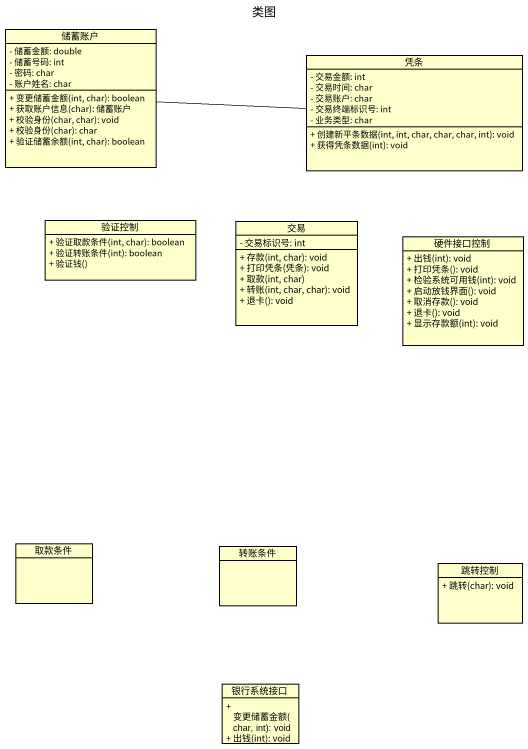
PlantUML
@startuml
title 类图
hide circle
hide empty members
skinparam classAttributeIconSize 0
class 储蓄账户 {
  - 储蓄金额: double
  - 储蓄号码: int
  - 密码: char
  - 账户姓名: char
  + 变更储蓄金额(int, char): boolean
  + 获取账户信息(char): 储蓄账户
  + 校验身份(char, char): void
  + 校验身份(char): char
  + 验证储蓄余额(int, char): boolean
}
class 凭条 {
  - 交易金额: int
  - 交易时间: char
  - 交易账户: char
  - 交易终端标识号: int
  - 业务类型: char
  + 创建新平条数据(int, int, char, char, char, int): void
  + 获得凭条数据(int): void
}
class 验证控制 {
  + 验证取款条件(int, char): boolean
  + 验证转账条件(int): boolean
  + 验证钱()
}
class 交易 {
  - 交易标识号: int
  + 存款(int, char): void
  + 打印凭条(凭条): void
  + 取款(int, char)
  + 转账(int, char, char): void
  + 退卡(): void
}
class 硬件接口控制 {
  + 出钱(int): void
  + 打印凭条(): void
  + 检验系统可用钱(int): void
  + 启动放钱界面(): void
  + 取消存款(): void
  + 退卡(): void
  + 显示存款额(int): void
}
class 取款条件
class 转账条件
class 跳转控制 {
  + 跳转(char): void
}
class 银行系统接口 {
  + 变更储蓄金额(char, int): void
  + 出钱(int): void
}
储蓄账户 -right- 凭条
@enduml
